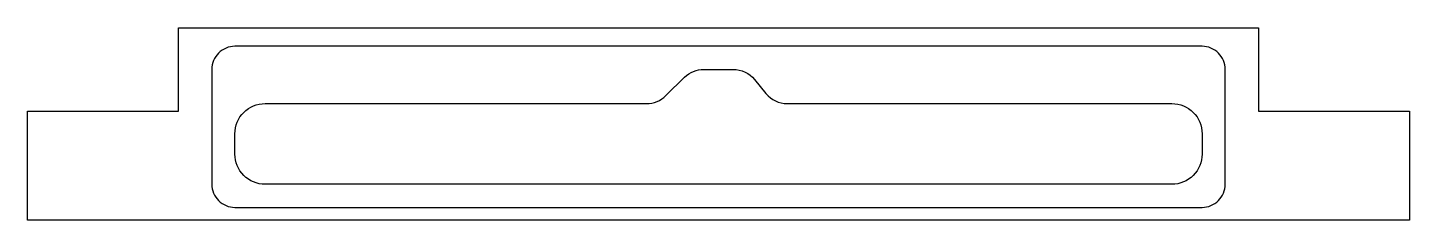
# Model space of a CAD drawing. Header units: centimetres. Extents: x -30 to 30, y -19.1 to -10.7.
import ezdxf

# ---------------------------------------------------------------- set-up
doc = ezdxf.new("R2010")
doc.units = ezdxf.units.CM
doc.layers.get('0').update_dxf_attribs({"linetype": 'CONTINUOUS'})

msp = doc.modelspace()

# ---------------------------------------------------------------- linework, layer by layer
msp.add_lwpolyline([(-23.451, -10.713), (23.451, -10.713), (23.451, -14.327), (23.452, -14.327), (23.452, -14.326), (30, -14.326), (30, -19.062), (-30, -19.062), (-30, -14.326), (-23.452, -14.326), (-23.452, -14.327), (-23.451, -14.327)], close=True)
for points in [[(21, -11.519), (-21, -11.519, 0.414214), (-22, -12.519), (-22, -17.5, 0.414214), (-21, -18.5), (21, -18.5, 0.414214), (22, -17.5), (22, -12.519, 0.414214)], [(-19.689, -14), (-3.121, -14, 0.19641), (-2.281, -13.657), (-1.471, -12.862, -0.19641), (-0.631, -12.519), (0.639, -12.519, -0.224731), (1.567, -12.958), (2.061, -13.561, 0.224731), (2.989, -14), (19.689, -14, -0.414214), (21, -15.311), (21, -16.189, -0.414214), (19.689, -17.5), (0, -17.5), (-19.689, -17.5, -0.414214), (-21, -16.189), (-21, -15.311, -0.414214)]]:
    msp.add_lwpolyline(points, format="xyb", close=True)

doc.saveas('drawing.dxf')
